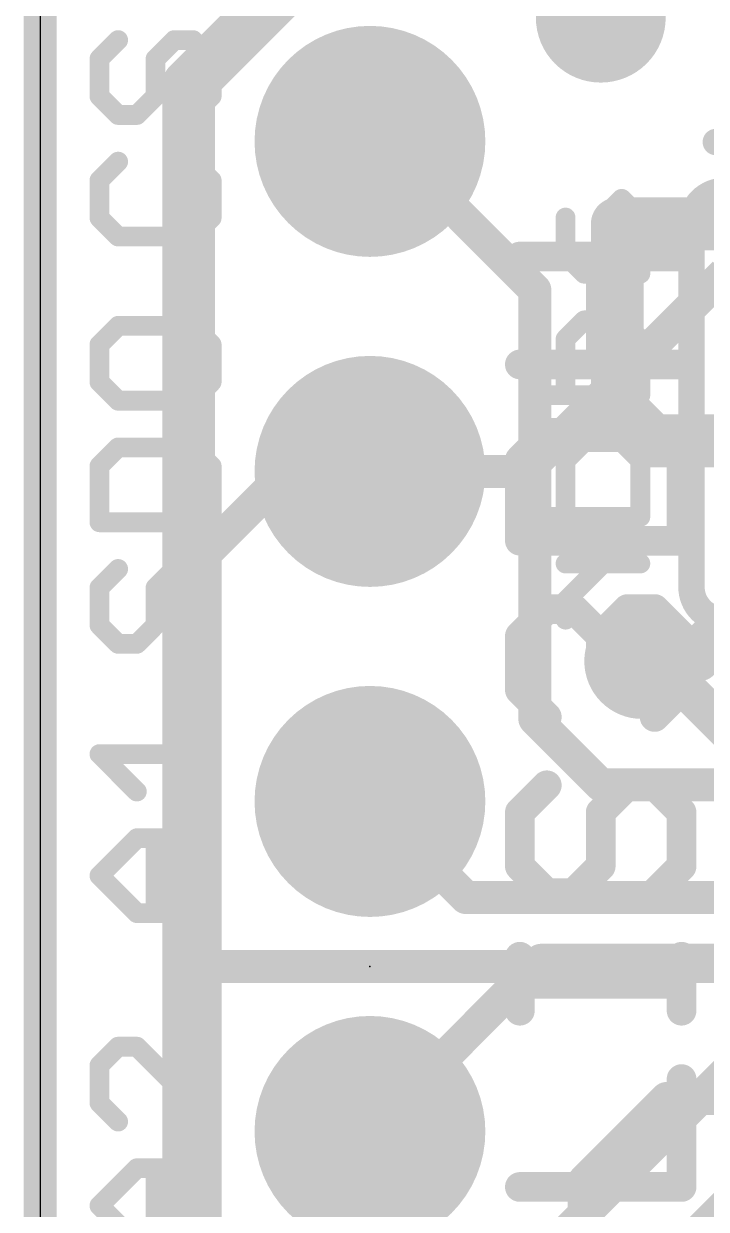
# Model space of a CAD drawing. Extents: x -0.1 to 17.9, y -0.1 to 25.5.
# Drawn here: x -0.13 to 5.13, y 10.83 to 19.96 of the extents above; entities that cross this region are included whole.
import ezdxf

# ---------------------------------------------------------------- set-up
doc = ezdxf.new("R2010")
doc.units = 0
for name, color, linetype in [('1', 12, 'CONTINUOUS'), ('16', 5, 'CONTINUOUS'), ('17', 110, 'CONTINUOUS'), ('18', 110, 'CONTINUOUS'), ('20', 53, 'CONTINUOUS'), ('21', 40, 'CONTINUOUS'), ('22', 6, 'CONTINUOUS'), ('23', 40, 'CONTINUOUS')]:
    doc.layers.add(name, color=color, linetype=linetype)

# ---------------------------------------------------------------- blocks, each defined once
blk = doc.blocks.new('PIE')
at = {"const_width": 0.5}
blk.add_lwpolyline([(0, -0.25, 1), (0, 0.25, 1), (0, -0.25)], format="xyb", dxfattribs=at)
blk = doc.blocks.new('ROUNDP')
at = {"const_width": 0.5}
blk.add_lwpolyline([(0, -0.25, 1), (0, 0.25, 1), (0, -0.25)], format="xyb", dxfattribs=at)
blk = doc.blocks.new('ROUNDV')
at = {"const_width": 0.5}
blk.add_lwpolyline([(0, -0.25, 1), (0, 0.25, 1), (0, -0.25)], format="xyb", dxfattribs=at)

msp = doc.modelspace()

# ---------------------------------------------------------------- linework, layer by layer
at = {"layer": '1'}
for points, const_width in [([(0, 0), (0, 25.4)], 0.254), ([(2.667, 19.05), (2.54, 19.05)], 0.254), ([(3.81, 17.907), (2.667, 19.05)], 0.254), ([(4.445, 17.018), (4.445, 18.415)], 0.4064), ([(4.445, 18.415), (5.724, 18.415)], 0.4064), ([(3.81, 14.605), (3.81, 17.907)], 0.254), ([(4.718, 16.745), (4.445, 17.018)], 0.4064), ([(5.754, 16.745), (4.718, 16.745)], 0.4064), ([(1.27, 15.875), (1.905, 16.51)], 0.254), ([(1.905, 16.51), (2.54, 16.51)], 0.254), ([(1.27, 12.7), (1.27, 15.875)], 0.254), ([(5.754, 15.845), (4.797, 14.888)], 0.3048), ([(4.797, 14.888), (4.6355, 15.0495)], 0.3048), ([(4.318, 14.097), (3.81, 14.605)], 0.254), ([(4.318, 14.097), (5.9055, 14.097)], 0.254), ([(1.27, 7.874), (1.27, 12.7)], 0.254), ([(7.54, 12.7), (1.27, 12.7)], 0.254), ([(4.826, 11.684), (4.191, 11.049)], 0.254), ([(6.0325, 11.684), (4.826, 11.684)], 0.254), ([(4.191, 11.049), (4.191, 9.2075)], 0.254)]:
    msp.add_lwpolyline(points, dxfattribs=dict(at, const_width=const_width))
for points, const_width in [([(2.54, 19.1135, 1), (2.54, 18.9865)], 0.127), ([(2.7119, 19.0949, 1), (2.6221, 19.0051)], 0.127), ([(2.667, 18.9865, 1), (2.667, 19.1135)], 0.127), ([(4.5466, 18.415, 1), (4.3434, 18.415)], 0.2032), ([(4.445, 18.5166, 1), (4.445, 18.3134)], 0.2032), ([(3.8735, 17.907, 1), (3.7465, 17.907)], 0.127), ([(3.7651, 17.8621, 1), (3.8549, 17.9519)], 0.127), ([(4.5168, 17.0898, 1), (4.3732, 16.9462)], 0.2032), ([(4.3434, 17.018, 1), (4.5466, 17.018)], 0.2032), ([(4.718, 16.8466, 1), (4.718, 16.6434)], 0.2032), ([(4.6462, 16.6732, 1), (4.7898, 16.8168)], 0.2032), ([(1.905, 16.5735, 1), (1.905, 16.4465)], 0.127), ([(1.9499, 16.4651, 1), (1.8601, 16.5549)], 0.127), ([(2.54, 16.4465, 1), (2.54, 16.5735)], 0.127), ([(1.3335, 15.875, 1), (1.2065, 15.875)], 0.127), ([(1.2251, 15.9199, 1), (1.3149, 15.8301)], 0.127), ([(4.6894, 15.1034, 1), (4.5816, 14.9956)], 0.1524), ([(4.7431, 14.9419, 1), (4.8509, 14.8341)], 0.1524), ([(4.7431, 14.8341, 1), (4.8509, 14.9419)], 0.1524), ([(3.8549, 14.6499, 1), (3.7651, 14.5601)], 0.127), ([(3.7465, 14.605, 1), (3.8735, 14.605)], 0.127), ([(4.318, 14.1605, 1), (4.318, 14.0335)], 0.127), ([(4.2731, 14.0521, 1), (4.3629, 14.1419)], 0.127), ([(1.3335, 12.7, 1), (1.2065, 12.7)], 0.127), ([(1.27, 12.7635, 1), (1.27, 12.6365)], 0.127), ([(1.2065, 12.7, 1), (1.3335, 12.7)], 0.127), ([(4.826, 11.7475, 1), (4.826, 11.6205)], 0.127), ([(4.8709, 11.6391, 1), (4.7811, 11.7289)], 0.127), ([(4.2545, 11.049, 1), (4.1275, 11.049)], 0.127), ([(4.1461, 11.0939, 1), (4.2359, 11.0041)], 0.127)]:
    msp.add_lwpolyline(points, format="xyb", dxfattribs=dict(at, const_width=const_width))
at = {"layer": '16'}
for points, const_width in [([(0, 0), (0, 25.4)], 0.254), ([(1.143, 19.485), (2.0034, 20.3454)], 0.4064), ([(1.143, 5.915), (1.143, 19.485)], 0.4064), ([(3.7465, 16.51), (5.2705, 18.034)], 0.254), ([(2.54, 16.51), (3.7465, 16.51)], 0.254), ([(6.0325, 16.002), (5.08, 15.0495)], 0.3048), ([(4.6355, 15.0495), (4.7625, 15.0495)], 0.3048), ([(5.08, 15.0495), (4.6355, 15.0495)], 0.3048), ([(4.7625, 15.0495), (5.969, 13.843)], 0.3048), ([(3.28, 13.23), (2.54, 13.97)], 0.254), ([(10.1693, 13.23), (3.28, 13.23)], 0.254), ([(3.8574, 12.7474), (2.54, 11.43)], 0.254), ([(3.8574, 12.7474), (11.0998, 12.7474)], 0.254), ([(5.2959, 11.8999), (2.54, 9.144)], 0.254), ([(5.5245, 11.1125), (3.81, 9.398)], 0.254)]:
    msp.add_lwpolyline(points, dxfattribs=dict(at, const_width=const_width))
for points, const_width in [([(1.2446, 19.485, 1), (1.0414, 19.485)], 0.2032), ([(1.0712, 19.5568, 1), (1.2148, 19.4131)], 0.2032), ([(2.54, 16.5735, 1), (2.54, 16.4465)], 0.127), ([(3.7016, 16.5549, 1), (3.7914, 16.4651)], 0.127), ([(3.7465, 16.4465, 1), (3.7465, 16.5735)], 0.127), ([(4.6355, 15.1257, 1), (4.6355, 14.9733)], 0.1524), ([(4.6355, 15.1257, 1), (4.6355, 14.9733)], 0.1524), ([(4.8164, 15.1034, 1), (4.7086, 14.9956)], 0.1524), ([(4.7625, 14.9733, 1), (4.7625, 15.1257)], 0.1524), ([(5.0261, 15.1034, 1), (5.1339, 14.9956)], 0.1524), ([(5.08, 14.9733, 1), (5.08, 15.1257)], 0.1524), ([(2.5849, 14.0149, 1), (2.4951, 13.9251)], 0.127), ([(3.28, 13.2935, 1), (3.28, 13.1665)], 0.127), ([(3.2351, 13.1851, 1), (3.3249, 13.2749)], 0.127), ([(3.8574, 12.8109, 1), (3.8574, 12.6839)], 0.127), ([(3.9023, 12.7025, 1), (3.8125, 12.7923)], 0.127), ([(2.4951, 11.4749, 1), (2.5849, 11.3851)], 0.127)]:
    msp.add_lwpolyline(points, format="xyb", dxfattribs=dict(at, const_width=const_width))
at = {"layer": '20'}
msp.add_line((0, 22.86), (0, 2.54), dxfattribs=at)
at = {"layer": '21'}
for points, const_width in [([(0.6005, 19.8294), (0.4565, 19.6854)], 0.1524), ([(0.8886, 19.6854), (1.0327, 19.8294)], 0.1524), ([(1.0327, 19.8294), (1.1767, 19.8294)], 0.1524), ([(1.1767, 19.8294), (1.3208, 19.6854)], 0.1524), ([(0.4565, 19.6854), (0.4565, 19.3973)], 0.1524), ([(0.8886, 19.3973), (0.8886, 19.6854)], 0.1524), ([(1.3208, 19.6854), (1.3208, 19.3973)], 0.1524), ([(0.4565, 19.3973), (0.6005, 19.2532)], 0.1524), ([(0.7446, 19.2532), (0.8886, 19.3973)], 0.1524), ([(1.3208, 19.3973), (1.1767, 19.2532)], 0.1524), ([(0.6005, 19.2532), (0.7446, 19.2532)], 0.1524), ([(5.204, 19.045), (8.004, 19.045)], 0.2032), ([(0.6005, 18.8939), (0.4565, 18.7499)], 0.1524), ([(1.3208, 18.7499), (1.1767, 18.8939)], 0.1524), ([(0.4565, 18.7499), (0.4565, 18.4617)], 0.1524), ([(1.3208, 18.4617), (1.3208, 18.7499)], 0.1524), ([(0.4565, 18.4617), (0.6005, 18.3177)], 0.1524), ([(1.1767, 18.3177), (1.3208, 18.4617)], 0.1524), ([(0.6005, 18.3177), (1.1767, 18.3177)], 0.1524), ([(3.6946, 18.1637), (4.9403, 18.1637)], 0.2286), ([(4.3175, 17.3332), (4.3175, 18.1637)], 0.2286), ([(0.6005, 17.6302), (0.4565, 17.4861)], 0.1524), ([(1.1767, 17.6302), (0.6005, 17.6302)], 0.1524), ([(1.3208, 17.4861), (1.1767, 17.6302)], 0.1524), ([(0.4565, 17.4861), (0.4565, 17.198)], 0.1524), ([(1.3208, 17.198), (1.3208, 17.4861)], 0.1524), ([(4.9403, 17.3332), (3.6946, 17.3332)], 0.2286), ([(0.4565, 17.198), (0.6005, 17.054)], 0.1524), ([(1.1767, 17.054), (1.3208, 17.198)], 0.1524), ([(0.6005, 17.054), (1.1767, 17.054)], 0.1524), ([(3.9022, 16.8072), (3.6946, 16.5996)], 0.2286), ([(4.7327, 16.8072), (3.9022, 16.8072)], 0.2286), ([(4.9403, 16.5996), (4.7327, 16.8072)], 0.2286), ([(0.6005, 16.6947), (0.4565, 16.5506)], 0.1524), ([(1.1767, 16.6947), (0.6005, 16.6947)], 0.1524), ([(1.3208, 16.5506), (1.1767, 16.6947)], 0.1524), ([(3.6946, 16.5996), (3.6946, 15.9767)], 0.2286), ([(4.9403, 15.9767), (4.9403, 16.5996)], 0.2286), ([(0.4565, 16.5506), (0.4565, 16.1184)], 0.1524), ([(1.3208, 16.1184), (1.3208, 16.5506)], 0.1524), ([(0.4565, 16.1184), (1.3208, 16.1184)], 0.1524), ([(3.6946, 15.9767), (4.9403, 15.9767)], 0.2286), ([(0.6005, 15.7591), (0.4565, 15.6151)], 0.1524), ([(0.8886, 15.6151), (1.0327, 15.7591)], 0.1524), ([(1.0327, 15.7591), (1.1767, 15.7591)], 0.1524), ([(1.1767, 15.7591), (1.3208, 15.6151)], 0.1524), ([(0.4565, 15.6151), (0.4565, 15.327)], 0.1524), ([(0.8886, 15.327), (0.8886, 15.6151)], 0.1524), ([(1.3208, 15.6151), (1.3208, 15.327)], 0.1524), ([(3.6946, 15.243), (3.9022, 15.4507)], 0.2286), ([(3.9022, 15.4507), (4.1099, 15.4507)], 0.2286), ([(4.1099, 15.4507), (4.3175, 15.243)], 0.2286), ([(4.3175, 15.243), (4.5251, 15.4507)], 0.2286), ([(4.5251, 15.4507), (4.7327, 15.4507)], 0.2286), ([(4.7327, 15.4507), (4.9403, 15.243)], 0.2286), ([(0.4565, 15.327), (0.6005, 15.1829)], 0.1524), ([(0.7446, 15.1829), (0.8886, 15.327)], 0.1524), ([(1.3208, 15.327), (1.1767, 15.1829)], 0.1524), ([(3.6946, 14.8278), (3.6946, 15.243)], 0.2286), ([(4.3175, 15.243), (4.3175, 15.0354)], 0.2286), ([(4.9403, 15.243), (4.9403, 14.8278)], 0.2286), ([(8.004, 15.245), (5.204, 15.245)], 0.2032), ([(0.6005, 15.1829), (0.7446, 15.1829)], 0.1524), ([(3.9022, 14.6202), (3.6946, 14.8278)], 0.2286), ([(4.9403, 14.8278), (4.7327, 14.6202)], 0.2286), ([(1.3208, 14.0462), (1.3208, 14.6224)], 0.1524), ([(0.7446, 14.0462), (0.4565, 14.3343)], 0.1524), ([(0.4565, 14.3343), (1.3208, 14.3343)], 0.1524), ([(3.9022, 14.0942), (3.6946, 13.8865)], 0.2286), ([(4.3175, 13.8865), (4.5251, 14.0942)], 0.2286), ([(4.5251, 14.0942), (4.7327, 14.0942)], 0.2286), ([(4.7327, 14.0942), (4.9403, 13.8865)], 0.2286), ([(3.6946, 13.8865), (3.6946, 13.4713)], 0.2286), ([(4.3175, 13.4713), (4.3175, 13.8865)], 0.2286), ([(4.9403, 13.8865), (4.9403, 13.4713)], 0.2286), ([(0.4565, 13.3988), (0.7446, 13.6869)], 0.1524), ([(0.7446, 13.6869), (1.3208, 13.6869)], 0.1524), ([(0.8886, 13.1107), (0.8886, 13.6869)], 0.1524), ([(3.6946, 13.4713), (3.9022, 13.2637)], 0.2286), ([(4.1099, 13.2637), (4.3175, 13.4713)], 0.2286), ([(4.9403, 13.4713), (4.7327, 13.2637)], 0.2286), ([(0.7446, 13.1107), (0.4565, 13.3988)], 0.1524), ([(3.9022, 13.2637), (4.1099, 13.2637)], 0.2286), ([(1.3208, 13.1107), (0.7446, 13.1107)], 0.1524), ([(3.6946, 12.3594), (3.6946, 12.7746)], 0.2286), ([(4.9403, 12.3594), (4.9403, 12.7746)], 0.2286), ([(4.9403, 12.567), (3.6946, 12.567)], 0.2286), ([(0.6005, 12.0824), (0.4565, 11.9384)], 0.1524), ([(0.7446, 12.0824), (0.6005, 12.0824)], 0.1524), ([(1.3208, 11.5062), (0.7446, 12.0824)], 0.1524), ([(1.3208, 12.0824), (1.3208, 11.5062)], 0.1524), ([(0.4565, 11.9384), (0.4565, 11.6503)], 0.1524), ([(4.9403, 11.0029), (4.9403, 11.8333)], 0.2286), ([(0.4565, 11.6503), (0.6005, 11.5062)], 0.1524), ([(0.4565, 10.8588), (0.7446, 11.1469)], 0.1524), ([(0.7446, 11.1469), (1.3208, 11.1469)], 0.1524), ([(0.8886, 10.5707), (0.8886, 11.1469)], 0.1524), ([(3.6946, 11.0029), (4.9403, 11.0029)], 0.2286), ([(0.7446, 10.5707), (0.4565, 10.8588)], 0.1524)]:
    msp.add_lwpolyline(points, dxfattribs=dict(at, const_width=const_width))
for points, const_width in [([(0.6275, 19.8025, 1), (0.5736, 19.8564)], 0.0762), ([(1.0327, 19.8675, 1), (1.0327, 19.7913)], 0.0762), ([(1.0596, 19.8025, 1), (1.0057, 19.8564)], 0.0762), ([(1.2037, 19.8564, 1), (1.1498, 19.8025)], 0.0762), ([(1.1767, 19.7913, 1), (1.1767, 19.8675)], 0.0762), ([(0.4295, 19.7123, 1), (0.4834, 19.6584)], 0.0762), ([(0.4946, 19.6854, 1), (0.4184, 19.6854)], 0.0762), ([(0.9267, 19.6854, 1), (0.8505, 19.6854)], 0.0762), ([(0.8617, 19.7123, 1), (0.9156, 19.6584)], 0.0762), ([(1.3589, 19.6854, 1), (1.2827, 19.6854)], 0.0762), ([(1.2939, 19.6584, 1), (1.3477, 19.7123)], 0.0762), ([(0.4834, 19.4242, 1), (0.4295, 19.3703)], 0.0762), ([(0.4184, 19.3973, 1), (0.4946, 19.3973)], 0.0762), ([(0.8505, 19.3973, 1), (0.9267, 19.3973)], 0.0762), ([(0.9156, 19.3703, 1), (0.8617, 19.4242)], 0.0762), ([(1.2827, 19.3973, 1), (1.3589, 19.3973)], 0.0762), ([(1.3477, 19.3703, 1), (1.2939, 19.4242)], 0.0762), ([(0.6005, 19.2913, 1), (0.6005, 19.2151)], 0.0762), ([(0.5736, 19.2263, 1), (0.6275, 19.2801)], 0.0762), ([(0.7176, 19.2801, 1), (0.7715, 19.2263)], 0.0762), ([(0.7446, 19.2151, 1), (0.7446, 19.2913)], 0.0762), ([(1.1498, 19.2801, 1), (1.2037, 19.2263)], 0.0762), ([(5.204, 19.0958, 1), (5.204, 18.9942)], 0.1016), ([(0.6275, 18.867, 1), (0.5736, 18.9208)], 0.0762), ([(1.2037, 18.9208, 1), (1.1498, 18.867)], 0.0762), ([(0.4295, 18.7768, 1), (0.4834, 18.7229)], 0.0762), ([(0.4946, 18.7499, 1), (0.4184, 18.7499)], 0.0762), ([(1.3589, 18.7499, 1), (1.2827, 18.7499)], 0.0762), ([(1.2939, 18.7229, 1), (1.3477, 18.7768)], 0.0762), ([(0.4834, 18.4887, 1), (0.4295, 18.4348)], 0.0762), ([(1.3477, 18.4348, 1), (1.2939, 18.4887)], 0.0762), ([(0.4184, 18.4617, 1), (0.4946, 18.4617)], 0.0762), ([(1.2827, 18.4617, 1), (1.3589, 18.4617)], 0.0762), ([(0.6005, 18.3558, 1), (0.6005, 18.2796)], 0.0762), ([(0.5736, 18.2907, 1), (0.6275, 18.3446)], 0.0762), ([(1.1498, 18.3446, 1), (1.2037, 18.2907)], 0.0762), ([(1.1767, 18.2796, 1), (1.1767, 18.3558)], 0.0762), ([(3.6946, 18.2208, 1), (3.6946, 18.1065)], 0.1143), ([(4.3746, 18.1637, 1), (4.2603, 18.1637)], 0.1143), ([(4.9403, 18.1065, 1), (4.9403, 18.2208)], 0.1143), ([(0.6005, 17.6683, 1), (0.6005, 17.5921)], 0.0762), ([(0.6275, 17.6032, 1), (0.5736, 17.6571)], 0.0762), ([(1.2037, 17.6571, 1), (1.1498, 17.6032)], 0.0762), ([(1.1767, 17.5921, 1), (1.1767, 17.6683)], 0.0762), ([(0.4295, 17.5131, 1), (0.4834, 17.4592)], 0.0762), ([(0.4946, 17.4861, 1), (0.4184, 17.4861)], 0.0762), ([(1.3589, 17.4861, 1), (1.2827, 17.4861)], 0.0762), ([(1.2939, 17.4592, 1), (1.3477, 17.5131)], 0.0762), ([(3.6946, 17.3904, 1), (3.6946, 17.2761)], 0.1143), ([(4.9403, 17.2761, 1), (4.9403, 17.3904)], 0.1143), ([(4.2603, 17.3332, 1), (4.3746, 17.3332)], 0.1143), ([(0.4834, 17.225, 1), (0.4295, 17.1711)], 0.0762), ([(1.3477, 17.1711, 1), (1.2939, 17.225)], 0.0762), ([(0.4184, 17.198, 1), (0.4946, 17.198)], 0.0762), ([(1.2827, 17.198, 1), (1.3589, 17.198)], 0.0762), ([(0.6005, 17.0921, 1), (0.6005, 17.0159)], 0.0762), ([(0.5736, 17.027, 1), (0.6275, 17.0809)], 0.0762), ([(1.1498, 17.0809, 1), (1.2037, 17.027)], 0.0762), ([(1.1767, 17.0159, 1), (1.1767, 17.0921)], 0.0762), ([(3.9022, 16.8643, 1), (3.9022, 16.75)], 0.1143), ([(3.9427, 16.7667, 1), (3.8618, 16.8476)], 0.1143), ([(4.7731, 16.8476, 1), (4.6923, 16.7667)], 0.1143), ([(4.7327, 16.75, 1), (4.7327, 16.8643)], 0.1143), ([(0.6005, 16.7328, 1), (0.6005, 16.6566)], 0.0762), ([(0.6275, 16.6677, 1), (0.5736, 16.7216)], 0.0762), ([(1.2037, 16.7216, 1), (1.1498, 16.6677)], 0.0762), ([(1.1767, 16.6566, 1), (1.1767, 16.7328)], 0.0762), ([(3.7518, 16.5996, 1), (3.6375, 16.5996)], 0.1143), ([(4.9975, 16.5996, 1), (4.8832, 16.5996)], 0.1143), ([(0.4295, 16.5776, 1), (0.4834, 16.5237)], 0.0762), ([(0.4946, 16.5506, 1), (0.4184, 16.5506)], 0.0762), ([(1.3589, 16.5506, 1), (1.2827, 16.5506)], 0.0762), ([(1.2939, 16.5237, 1), (1.3477, 16.5776)], 0.0762), ([(3.6542, 16.64, 1), (3.735, 16.5591)], 0.1143), ([(4.8999, 16.5591, 1), (4.9807, 16.64)], 0.1143), ([(0.4565, 16.1565, 1), (0.4565, 16.0803)], 0.0762), ([(0.4184, 16.1184, 1), (0.4946, 16.1184)], 0.0762), ([(1.2827, 16.1184, 1), (1.3589, 16.1184)], 0.0762), ([(1.3208, 16.0803, 1), (1.3208, 16.1565)], 0.0762), ([(3.6946, 16.0339, 1), (3.6946, 15.9196)], 0.1143), ([(4.9403, 15.9196, 1), (4.9403, 16.0339)], 0.1143), ([(3.6375, 15.9767, 1), (3.7518, 15.9767)], 0.1143), ([(4.8832, 15.9767, 1), (4.9975, 15.9767)], 0.1143), ([(0.6275, 15.7322, 1), (0.5736, 15.7861)], 0.0762), ([(1.0327, 15.7972, 1), (1.0327, 15.721)], 0.0762), ([(1.0596, 15.7322, 1), (1.0057, 15.7861)], 0.0762), ([(1.2037, 15.7861, 1), (1.1498, 15.7322)], 0.0762), ([(1.1767, 15.721, 1), (1.1767, 15.7972)], 0.0762), ([(0.4295, 15.642, 1), (0.4834, 15.5881)], 0.0762), ([(0.4946, 15.6151, 1), (0.4184, 15.6151)], 0.0762), ([(0.9267, 15.6151, 1), (0.8505, 15.6151)], 0.0762), ([(0.8617, 15.642, 1), (0.9156, 15.5881)], 0.0762), ([(1.3589, 15.6151, 1), (1.2827, 15.6151)], 0.0762), ([(1.2939, 15.5881, 1), (1.3477, 15.642)], 0.0762), ([(3.9022, 15.5078, 1), (3.9022, 15.3935)], 0.1143), ([(3.9427, 15.4102, 1), (3.8618, 15.4911)], 0.1143), ([(4.1503, 15.4911, 1), (4.0694, 15.4102)], 0.1143), ([(4.1099, 15.3935, 1), (4.1099, 15.5078)], 0.1143), ([(4.5251, 15.5078, 1), (4.5251, 15.3935)], 0.1143), ([(4.5655, 15.4102, 1), (4.4847, 15.4911)], 0.1143), ([(4.7731, 15.4911, 1), (4.6923, 15.4102)], 0.1143), ([(4.7327, 15.3935, 1), (4.7327, 15.5078)], 0.1143), ([(0.4834, 15.3539, 1), (0.4295, 15.3)], 0.0762), ([(0.4184, 15.327, 1), (0.4946, 15.327)], 0.0762), ([(0.8505, 15.327, 1), (0.9267, 15.327)], 0.0762), ([(0.9156, 15.3, 1), (0.8617, 15.3539)], 0.0762), ([(1.2827, 15.327, 1), (1.3589, 15.327)], 0.0762), ([(1.3477, 15.3, 1), (1.2939, 15.3539)], 0.0762), ([(3.6542, 15.2835, 1), (3.735, 15.2026)], 0.1143), ([(3.7518, 15.243, 1), (3.6375, 15.243)], 0.1143), ([(4.3746, 15.243, 1), (4.2603, 15.243)], 0.1143), ([(4.2771, 15.2835, 1), (4.3579, 15.2026)], 0.1143), ([(4.2771, 15.2026, 1), (4.3579, 15.2835)], 0.1143), ([(4.9975, 15.243, 1), (4.8832, 15.243)], 0.1143), ([(4.8999, 15.2026, 1), (4.9807, 15.2835)], 0.1143), ([(5.204, 15.2958, 1), (5.204, 15.1942)], 0.1016), ([(0.6005, 15.221, 1), (0.6005, 15.1448)], 0.0762), ([(0.5736, 15.156, 1), (0.6275, 15.2099)], 0.0762), ([(0.7176, 15.2099, 1), (0.7715, 15.156)], 0.0762), ([(0.7446, 15.1448, 1), (0.7446, 15.221)], 0.0762), ([(1.1498, 15.2099, 1), (1.2037, 15.156)], 0.0762), ([(4.2603, 15.0354, 1), (4.3746, 15.0354)], 0.1143), ([(3.735, 14.8682, 1), (3.6542, 14.7874)], 0.1143), ([(3.6375, 14.8278, 1), (3.7518, 14.8278)], 0.1143), ([(4.8832, 14.8278, 1), (4.9975, 14.8278)], 0.1143), ([(4.9807, 14.7874, 1), (4.8999, 14.8682)], 0.1143), ([(1.3589, 14.6224, 1), (1.2827, 14.6224)], 0.0762), ([(3.8618, 14.5798, 1), (3.9427, 14.6606)], 0.1143), ([(4.6923, 14.6606, 1), (4.7731, 14.5798)], 0.1143), ([(0.4834, 14.3613, 1), (0.4295, 14.3074)], 0.0762), ([(0.4565, 14.3724, 1), (0.4565, 14.2962)], 0.0762), ([(1.3208, 14.2962, 1), (1.3208, 14.3724)], 0.0762), ([(3.9427, 14.0537, 1), (3.8618, 14.1346)], 0.1143), ([(4.5251, 14.1513, 1), (4.5251, 14.037)], 0.1143), ([(4.5655, 14.0537, 1), (4.4847, 14.1346)], 0.1143), ([(4.7731, 14.1346, 1), (4.6923, 14.0537)], 0.1143), ([(4.7327, 14.037, 1), (4.7327, 14.1513)], 0.1143), ([(0.7176, 14.0193, 1), (0.7715, 14.0731)], 0.0762), ([(1.2827, 14.0462, 1), (1.3589, 14.0462)], 0.0762), ([(3.6542, 13.927, 1), (3.735, 13.8461)], 0.1143), ([(3.7518, 13.8865, 1), (3.6375, 13.8865)], 0.1143), ([(4.3746, 13.8865, 1), (4.2603, 13.8865)], 0.1143), ([(4.2771, 13.927, 1), (4.3579, 13.8461)], 0.1143), ([(4.9975, 13.8865, 1), (4.8832, 13.8865)], 0.1143), ([(4.8999, 13.8461, 1), (4.9807, 13.927)], 0.1143), ([(0.7446, 13.725, 1), (0.7446, 13.6488)], 0.0762), ([(0.7715, 13.66, 1), (0.7176, 13.7138)], 0.0762), ([(0.9267, 13.6869, 1), (0.8505, 13.6869)], 0.0762), ([(1.3208, 13.6488, 1), (1.3208, 13.725)], 0.0762), ([(3.735, 13.5117, 1), (3.6542, 13.4309)], 0.1143), ([(3.6375, 13.4713, 1), (3.7518, 13.4713)], 0.1143), ([(4.2603, 13.4713, 1), (4.3746, 13.4713)], 0.1143), ([(4.3579, 13.4309, 1), (4.2771, 13.5117)], 0.1143), ([(4.8832, 13.4713, 1), (4.9975, 13.4713)], 0.1143), ([(4.9807, 13.4309, 1), (4.8999, 13.5117)], 0.1143), ([(0.4834, 13.4257, 1), (0.4295, 13.3719)], 0.0762), ([(0.4295, 13.4257, 1), (0.4834, 13.3719)], 0.0762), ([(3.9022, 13.3209, 1), (3.9022, 13.2066)], 0.1143), ([(3.8618, 13.2233, 1), (3.9427, 13.3041)], 0.1143), ([(4.0694, 13.3041, 1), (4.1503, 13.2233)], 0.1143), ([(4.1099, 13.2066, 1), (4.1099, 13.3209)], 0.1143), ([(4.6923, 13.3041, 1), (4.7731, 13.2233)], 0.1143), ([(0.7446, 13.1488, 1), (0.7446, 13.0726)], 0.0762), ([(0.7176, 13.0837, 1), (0.7715, 13.1376)], 0.0762), ([(0.8505, 13.1107, 1), (0.9267, 13.1107)], 0.0762), ([(1.3208, 13.0726, 1), (1.3208, 13.1488)], 0.0762), ([(3.7518, 12.7746, 1), (3.6375, 12.7746)], 0.1143), ([(4.9975, 12.7746, 1), (4.8832, 12.7746)], 0.1143), ([(3.6946, 12.6241, 1), (3.6946, 12.5098)], 0.1143), ([(4.9403, 12.5098, 1), (4.9403, 12.6241)], 0.1143), ([(3.6375, 12.3594, 1), (3.7518, 12.3594)], 0.1143), ([(4.8832, 12.3594, 1), (4.9975, 12.3594)], 0.1143), ([(0.6005, 12.1205, 1), (0.6005, 12.0443)], 0.0762), ([(0.6275, 12.0555, 1), (0.5736, 12.1094)], 0.0762), ([(0.7715, 12.1094, 1), (0.7176, 12.0555)], 0.0762), ([(0.7446, 12.0443, 1), (0.7446, 12.1205)], 0.0762), ([(1.3589, 12.0824, 1), (1.2827, 12.0824)], 0.0762), ([(0.4295, 11.9653, 1), (0.4834, 11.9114)], 0.0762), ([(0.4946, 11.9384, 1), (0.4184, 11.9384)], 0.0762), ([(4.9975, 11.8333, 1), (4.8832, 11.8333)], 0.1143), ([(0.4834, 11.6772, 1), (0.4295, 11.6233)], 0.0762), ([(0.4184, 11.6503, 1), (0.4946, 11.6503)], 0.0762), ([(0.5736, 11.4793, 1), (0.6275, 11.5331)], 0.0762), ([(1.2827, 11.5062, 1), (1.3589, 11.5062)], 0.0762), ([(1.2939, 11.4793, 1), (1.3477, 11.5331)], 0.0762), ([(0.7446, 11.185, 1), (0.7446, 11.1088)], 0.0762), ([(0.7715, 11.12, 1), (0.7176, 11.1738)], 0.0762), ([(0.9267, 11.1469, 1), (0.8505, 11.1469)], 0.0762), ([(1.3208, 11.1088, 1), (1.3208, 11.185)], 0.0762), ([(3.6946, 11.06, 1), (3.6946, 10.9457)], 0.1143), ([(4.8832, 11.0029, 1), (4.9975, 11.0029)], 0.1143), ([(4.9403, 10.9457, 1), (4.9403, 11.06)], 0.1143), ([(0.4834, 10.8857, 1), (0.4295, 10.8319)], 0.0762), ([(0.4295, 10.8857, 1), (0.4834, 10.8319)], 0.0762)]:
    msp.add_lwpolyline(points, format="xyb", dxfattribs=dict(at, const_width=const_width))
at = {"layer": '22'}
for points, const_width in [([(5.2705, 18.669, 0.4142), (5.0165, 18.415)], 0.2032), ([(4.5057, 18.6348, 1), (4.4518, 18.5809)], 0.0762), ([(4.5057, 18.5809, 1), (4.4518, 18.6348)], 0.0762), ([(4.0847, 18.4638, 1), (4.0085, 18.4638)], 0.0762), ([(4.3077, 18.4908, 1), (4.3616, 18.4369)], 0.0762), ([(4.3728, 18.4638, 1), (4.2966, 18.4638)], 0.0762), ([(4.6609, 18.4638, 1), (4.5847, 18.4638)], 0.0762), ([(4.5959, 18.4369, 1), (4.6497, 18.4908)], 0.0762), ([(5.0673, 18.415, 1), (4.9657, 18.415)], 0.1016), ([(4.9657, 18.415, 1), (5.0673, 18.415)], 0.1016), ([(4.0735, 18.2027, 1), (4.0196, 18.1488)], 0.0762), ([(4.0085, 18.1757, 1), (4.0847, 18.1757)], 0.0762), ([(4.1906, 18.0698, 1), (4.1906, 17.9936)], 0.0762), ([(4.1637, 18.0047, 1), (4.2176, 18.0586)], 0.0762), ([(4.2966, 18.0317, 1), (4.3728, 18.0317)], 0.0762), ([(4.5847, 18.0317, 1), (4.6609, 18.0317)], 0.0762), ([(4.6228, 17.9936, 1), (4.6228, 18.0698)], 0.0762), ([(4.1906, 17.7105, 1), (4.1906, 17.6343)], 0.0762), ([(4.2176, 17.6454, 1), (4.1637, 17.6993)], 0.0762), ([(4.5057, 17.6993, 1), (4.4518, 17.6454)], 0.0762), ([(4.4787, 17.6343, 1), (4.4787, 17.7105)], 0.0762), ([(4.0847, 17.5283, 1), (4.0085, 17.5283)], 0.0762), ([(4.0196, 17.5552, 1), (4.0735, 17.5014)], 0.0762), ([(4.6609, 17.5283, 1), (4.5847, 17.5283)], 0.0762), ([(4.5959, 17.5014, 1), (4.6497, 17.5552)], 0.0762), ([(3.7585, 17.1342, 1), (3.7585, 17.058)], 0.0762), ([(4.6228, 17.058, 1), (4.6228, 17.1342)], 0.0762), ([(4.0085, 17.0961, 1), (4.0847, 17.0961)], 0.0762), ([(4.5847, 17.0961, 1), (4.6609, 17.0961)], 0.0762), ([(4.1906, 16.7749, 1), (4.1906, 16.6987)], 0.0762), ([(4.2176, 16.7099, 1), (4.1637, 16.7638)], 0.0762), ([(4.5057, 16.7638, 1), (4.4518, 16.7099)], 0.0762), ([(4.4787, 16.6987, 1), (4.4787, 16.7749)], 0.0762), ([(4.0196, 16.6197, 1), (4.0735, 16.5658)], 0.0762), ([(4.0847, 16.5928, 1), (4.0085, 16.5928)], 0.0762), ([(4.6609, 16.5928, 1), (4.5847, 16.5928)], 0.0762), ([(4.5959, 16.5658, 1), (4.6497, 16.6197)], 0.0762), ([(3.7585, 16.1987, 1), (3.7585, 16.1225)], 0.0762), ([(4.0085, 16.1606, 1), (4.0847, 16.1606)], 0.0762), ([(4.5847, 16.1606, 1), (4.6609, 16.1606)], 0.0762), ([(4.6228, 16.1225, 1), (4.6228, 16.1987)], 0.0762), ([(4.0466, 15.8394, 1), (4.0466, 15.7632)], 0.0762), ([(4.3616, 15.7744, 1), (4.3077, 15.8283)], 0.0762), ([(4.6228, 15.7632, 1), (4.6228, 15.8394)], 0.0762), ([(5.0165, 15.621, 0.4142), (5.2705, 15.367)], 0.2032), ([(5.0673, 15.621, 1), (4.9657, 15.621)], 0.1016), ([(4.9657, 15.621, 1), (5.0673, 15.621)], 0.1016), ([(4.0196, 15.5402, 1), (4.0735, 15.4863)], 0.0762), ([(4.0847, 15.5132, 1), (4.0085, 15.5132)], 0.0762), ([(4.0085, 15.3692, 1), (4.0847, 15.3692)], 0.0762)]:
    msp.add_lwpolyline(points, format="xyb", dxfattribs=dict(at, const_width=const_width))
for points, const_width in [([(4.4787, 18.6079), (4.3347, 18.4638)], 0.1524), ([(4.6228, 18.4638), (4.4787, 18.6079)], 0.1524), ([(4.0466, 18.4638), (4.0466, 18.1757)], 0.1524), ([(4.3347, 18.4638), (4.3347, 18.0317)], 0.1524), ([(4.6228, 18.0317), (4.6228, 18.4638)], 0.1524), ([(5.0165, 18.415), (5.0165, 15.621)], 0.2032), ([(4.0466, 18.1757), (4.1906, 18.0317)], 0.1524), ([(4.1906, 18.0317), (4.6228, 18.0317)], 0.1524), ([(4.1906, 17.6724), (4.0466, 17.5283)], 0.1524), ([(4.4787, 17.6724), (4.1906, 17.6724)], 0.1524), ([(4.6228, 17.5283), (4.4787, 17.6724)], 0.1524), ([(4.0466, 17.5283), (4.0466, 17.0961)], 0.1524), ([(4.6228, 17.0961), (4.6228, 17.5283)], 0.1524), ([(3.7585, 17.0961), (4.6228, 17.0961)], 0.1524), ([(4.1906, 16.7368), (4.0466, 16.5928)], 0.1524), ([(4.4787, 16.7368), (4.1906, 16.7368)], 0.1524), ([(4.6228, 16.5928), (4.4787, 16.7368)], 0.1524), ([(4.0466, 16.5928), (4.0466, 16.1606)], 0.1524), ([(4.6228, 16.1606), (4.6228, 16.5928)], 0.1524), ([(3.7585, 16.1606), (4.6228, 16.1606)], 0.1524), ([(4.6228, 15.8013), (4.0466, 15.8013)], 0.1524), ([(4.3347, 15.8013), (4.0466, 15.5132)], 0.1524), ([(4.0466, 15.5132), (4.0466, 15.3692)], 0.1524)]:
    msp.add_lwpolyline(points, dxfattribs=dict(at, const_width=const_width))
at = {"layer": '23'}
msp.add_point((2.54, 12.7), dxfattribs=at)

# ---------------------------------------------------------------- block references
at = {"layer": '1'}
msp.add_blockref('PIE', (4.318, 20.0025), dxfattribs=at)
at = {"layer": '17', "xscale": 1.778, "yscale": 1.778}
for p in [(2.54, 19.05), (2.54, 19.05), (2.54, 16.51), (2.54, 16.51), (2.54, 13.97), (2.54, 13.97), (2.54, 11.43), (2.54, 11.43)]:
    msp.add_blockref('ROUNDP', p, dxfattribs=at)
at = {"layer": '18', "xscale": 0.889, "yscale": 0.889}
msp.add_blockref('ROUNDV', (4.6355, 15.0495), dxfattribs=at)
msp.add_blockref('ROUNDV', (4.6355, 15.0495), dxfattribs=at)

doc.saveas('drawing.dxf')
